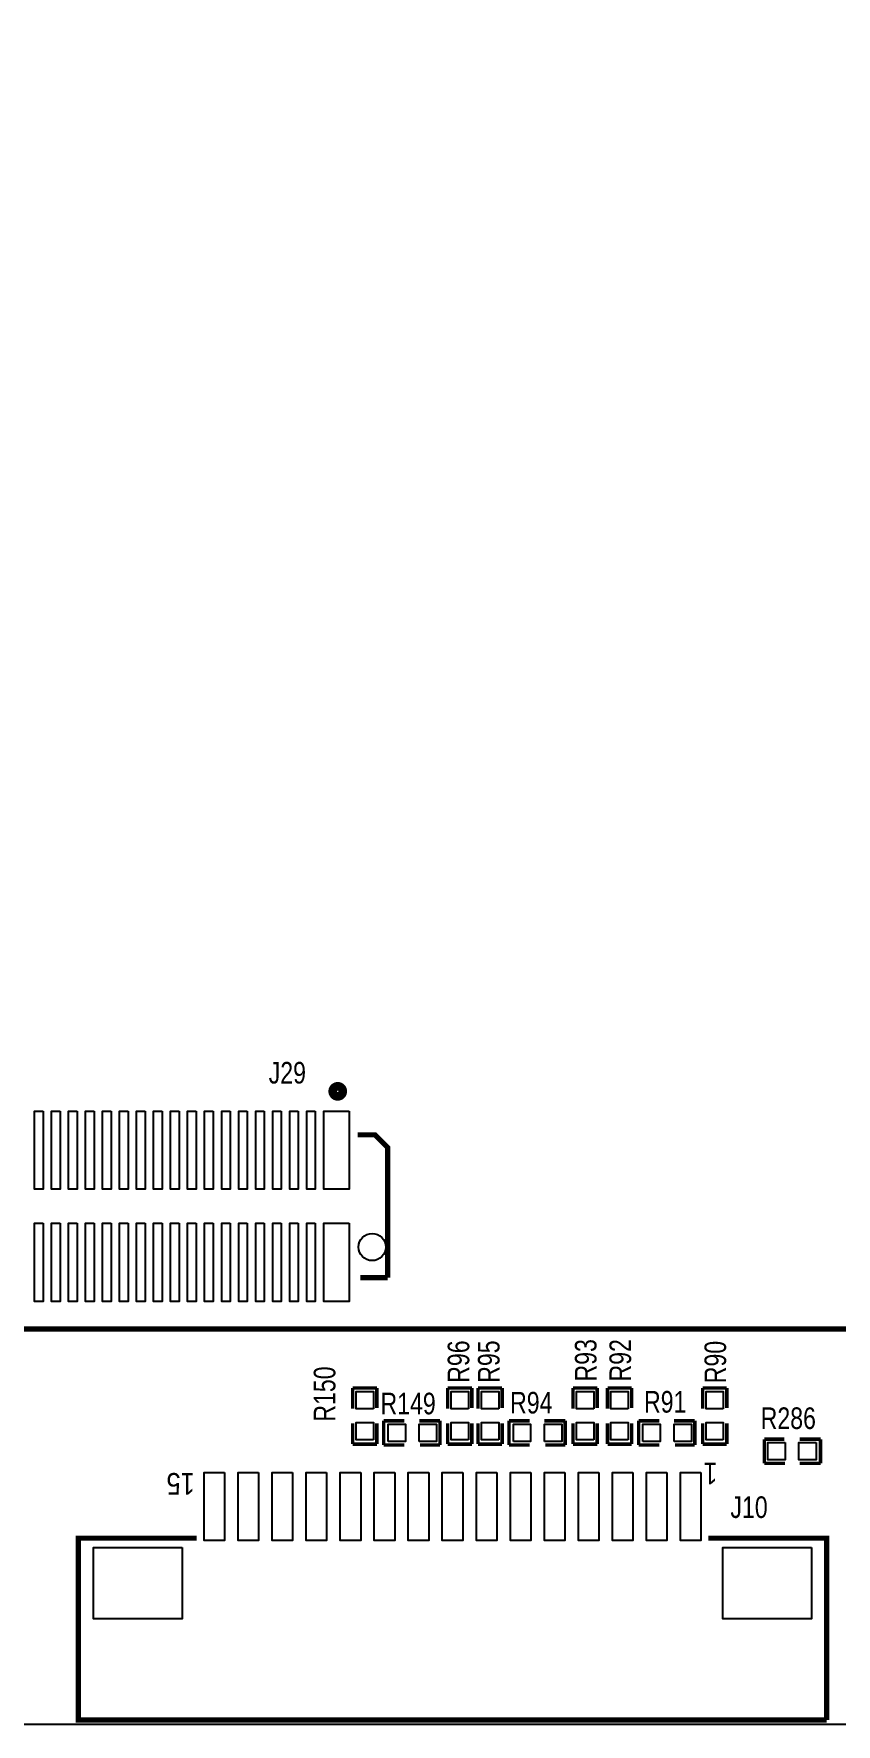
# Model space of a CAD drawing. Extents: x -7 to 215, y -4 to 107.
# Drawn here: x 104.99 to 128.58, y 8.26 to 57.97 of the extents above; entities that cross this region are included whole.
import ezdxf

# ---------------------------------------------------------------- set-up
doc = ezdxf.new("R2010")
doc.units = 0
for name, color, linetype in [('BG_OUTLINE', 3, 'CONTINUOUS'), ('PG_SILKSCREEN_TOP', 6, 'CONTINUOUS'), ('PIN_TOP', 7, 'CONTINUOUS'), ('RD_SILKSCREEN_TOP', 8, 'CONTINUOUS')]:
    doc.layers.add(name, color=color, linetype=linetype)

msp = doc.modelspace()

# ---------------------------------------------------------------- linework, layer by layer
at = {"layer": 'BG_OUTLINE'}
msp.add_lwpolyline([(96.282764, 8.255), (130.801364, 8.255), (190.206122, 8.255), (214.304372, 8.255), (214.812372, 8.255), (214.964772, 8.255), (214.964772, 106.654092), (214.812372, 106.654092), (214.304372, 106.654092), (190.206122, 106.654092), (143.775938, 106.654092), (0, 106.654092)], dxfattribs=at)
at = {"layer": 'PG_SILKSCREEN_TOP', "const_width": 0.1524}
msp.add_lwpolyline([(139.89177, 79.876142), (59.89193, 79.876142), (59.89193, 19.876262), (139.89177, 19.876262)], close=True, dxfattribs=at)
at = {"layer": 'PG_SILKSCREEN_TOP', "const_width": 0.254}
msp.add_lwpolyline([(114.073686, 26.866342, 1), (113.777522, 26.866342, 1)], format="xyb", close=True, dxfattribs=at)
at = {"layer": 'PG_SILKSCREEN_TOP'}
for points, const_width in [([(115.392708, 21.38807), (115.392708, 25.21331), (115.017804, 25.588214), (114.509804, 25.588214)], 0.1524), ([(115.392708, 21.38807), (114.586004, 21.38807)], 0.1524), ([(114.364008, 17.533366), (114.364008, 18.142966)], 0.1016), ([(114.364008, 18.142966), (115.075208, 18.142966)], 0.1016), ([(115.075208, 18.142966), (115.075208, 17.558766)], 0.1016), ([(117.158008, 17.533366), (117.158008, 18.142966)], 0.1016), ([(117.158008, 18.142966), (117.869208, 18.142966)], 0.1016), ([(117.869208, 18.142966), (117.869208, 17.558766)], 0.1016), ([(118.047008, 17.533366), (118.047008, 18.142966)], 0.1016), ([(118.047008, 18.142966), (118.758208, 18.142966)], 0.1016), ([(118.758208, 18.142966), (118.758208, 17.558766)], 0.1016), ([(120.841008, 17.533366), (120.841008, 18.142966)], 0.1016), ([(120.841008, 18.142966), (121.552208, 18.142966)], 0.1016), ([(121.552208, 18.142966), (121.552208, 17.558766)], 0.1016), ([(121.857008, 17.533366), (121.857008, 18.142966)], 0.1016), ([(121.857008, 18.142966), (122.568208, 18.142966)], 0.1016), ([(122.568208, 18.142966), (122.568208, 17.558766)], 0.1016), ([(124.651008, 17.533366), (124.651008, 18.142966)], 0.1016), ([(124.651008, 18.142966), (125.362208, 18.142966)], 0.1016), ([(125.362208, 18.142966), (125.362208, 17.558766)], 0.1016), ([(114.364008, 16.491966), (114.364008, 17.101566)], 0.1016), ([(115.075208, 16.491966), (115.075208, 17.101566)], 0.1016), ([(115.278408, 17.177766), (115.888008, 17.177766)], 0.1016), ([(115.278408, 17.177766), (115.278408, 16.466566)], 0.1016), ([(116.319808, 17.177766), (116.929408, 17.177766)], 0.1016), ([(116.929408, 17.177766), (116.929408, 16.466566)], 0.1016), ([(117.158008, 16.491966), (117.158008, 17.101566)], 0.1016), ([(117.869208, 16.491966), (117.869208, 17.101566)], 0.1016), ([(118.047008, 16.491966), (118.047008, 17.101566)], 0.1016), ([(118.758208, 16.491966), (118.758208, 17.101566)], 0.1016), ([(118.961408, 17.177766), (119.571008, 17.177766)], 0.1016), ([(118.961408, 17.177766), (118.961408, 16.466566)], 0.1016), ([(120.002808, 17.177766), (120.612408, 17.177766)], 0.1016), ([(120.612408, 17.177766), (120.612408, 16.466566)], 0.1016), ([(120.841008, 16.491966), (120.841008, 17.101566)], 0.1016), ([(121.552208, 16.491966), (121.552208, 17.101566)], 0.1016), ([(121.857008, 16.491966), (121.857008, 17.101566)], 0.1016), ([(122.568208, 16.491966), (122.568208, 17.101566)], 0.1016), ([(122.771408, 17.177766), (123.381008, 17.177766)], 0.1016), ([(122.771408, 17.177766), (122.771408, 16.466566)], 0.1016), ([(123.812808, 17.177766), (124.422408, 17.177766)], 0.1016), ([(124.422408, 17.177766), (124.422408, 16.466566)], 0.1016), ([(124.651008, 16.491966), (124.651008, 17.101566)], 0.1016), ([(125.362208, 16.491966), (125.362208, 17.101566)], 0.1016), ([(114.364008, 16.491966), (115.075208, 16.491966)], 0.1016), ([(115.278408, 16.466566), (115.888008, 16.466566)], 0.1016), ([(116.929408, 16.466566), (116.345208, 16.466566)], 0.1016), ([(117.158008, 16.491966), (117.869208, 16.491966)], 0.1016), ([(118.047008, 16.491966), (118.758208, 16.491966)], 0.1016), ([(118.961408, 16.466566), (119.571008, 16.466566)], 0.1016), ([(120.612408, 16.466566), (120.028208, 16.466566)], 0.1016), ([(120.841008, 16.491966), (121.552208, 16.491966)], 0.1016), ([(121.857008, 16.491966), (122.568208, 16.491966)], 0.1016), ([(122.771408, 16.466566), (123.381008, 16.466566)], 0.1016), ([(124.422408, 16.466566), (123.838208, 16.466566)], 0.1016), ([(124.651008, 16.491966), (125.362208, 16.491966)], 0.1016), ([(126.46787, 15.925292), (126.46787, 16.636492)], 0.1016), ([(126.46787, 16.636492), (127.05207, 16.636492)], 0.1016), ([(128.11887, 16.636492), (127.50927, 16.636492)], 0.1016), ([(128.11887, 15.925292), (128.11887, 16.636492)], 0.1016), ([(127.07747, 15.925292), (126.46787, 15.925292)], 0.1016), ([(128.11887, 15.925292), (127.50927, 15.925292)], 0.1016), ([(128.300226, 8.376158), (106.300016, 8.376158), (106.300016, 13.72616), (109.783118, 13.72616)], 0.1524), ([(124.817124, 13.72616), (128.300226, 13.72616), (128.300226, 8.376158)], 0.1524)]:
    msp.add_lwpolyline(points, dxfattribs=dict(at, const_width=const_width))
at = {"layer": 'PIN_TOP'}
for points in [[(105.263696, 26.288111), (105.263696, 23.988141), (105.01376, 23.988141), (105.01376, 26.288111)], [(105.763822, 26.288111), (105.763822, 23.988141), (105.513886, 23.988141), (105.513886, 26.288111)], [(106.263694, 26.288111), (106.263694, 23.988141), (106.013758, 23.988141), (106.013758, 26.288111)], [(106.76382, 26.288111), (106.76382, 23.988141), (106.513884, 23.988141), (106.513884, 26.288111)], [(107.263692, 26.288111), (107.263692, 23.988141), (107.013756, 23.988141), (107.013756, 26.288111)], [(107.763818, 26.288111), (107.763818, 23.988141), (107.513882, 23.988141), (107.513882, 26.288111)], [(108.26369, 26.288111), (108.26369, 23.988141), (108.013754, 23.988141), (108.013754, 26.288111)], [(108.763816, 26.288111), (108.763816, 23.988141), (108.51388, 23.988141), (108.51388, 26.288111)], [(109.263688, 26.288111), (109.263688, 23.988141), (109.013752, 23.988141), (109.013752, 26.288111)], [(109.763814, 26.288111), (109.763814, 23.988141), (109.513878, 23.988141), (109.513878, 26.288111)], [(110.263686, 26.288111), (110.263686, 23.988141), (110.01375, 23.988141), (110.01375, 26.288111)], [(110.763812, 26.288111), (110.763812, 23.988141), (110.513876, 23.988141), (110.513876, 26.288111)], [(111.263684, 26.288111), (111.263684, 23.988141), (111.013748, 23.988141), (111.013748, 26.288111)], [(111.76381, 26.288111), (111.76381, 23.988141), (111.513874, 23.988141), (111.513874, 26.288111)], [(112.263682, 26.288111), (112.263682, 23.988141), (112.013746, 23.988141), (112.013746, 26.288111)], [(112.763808, 26.288111), (112.763808, 23.988141), (112.513872, 23.988141), (112.513872, 26.288111)], [(113.26368, 26.288111), (113.26368, 23.988141), (113.013744, 23.988141), (113.013744, 26.288111)], [(114.263805, 26.288111), (114.263805, 23.988141), (113.513743, 23.988141), (113.513743, 26.288111)], [(105.263696, 22.988143), (105.263696, 20.688173), (105.01376, 20.688173), (105.01376, 22.988143)], [(105.763822, 22.988143), (105.763822, 20.688173), (105.513886, 20.688173), (105.513886, 22.988143)], [(106.263694, 22.988143), (106.263694, 20.688173), (106.013758, 20.688173), (106.013758, 22.988143)], [(106.76382, 22.988143), (106.76382, 20.688173), (106.513884, 20.688173), (106.513884, 22.988143)], [(107.263692, 22.988143), (107.263692, 20.688173), (107.013756, 20.688173), (107.013756, 22.988143)], [(107.763818, 22.988143), (107.763818, 20.688173), (107.513882, 20.688173), (107.513882, 22.988143)], [(108.26369, 22.988143), (108.26369, 20.688173), (108.013754, 20.688173), (108.013754, 22.988143)], [(108.763816, 22.988143), (108.763816, 20.688173), (108.51388, 20.688173), (108.51388, 22.988143)], [(109.263688, 22.988143), (109.263688, 20.688173), (109.013752, 20.688173), (109.013752, 22.988143)], [(109.763814, 22.988143), (109.763814, 20.688173), (109.513878, 20.688173), (109.513878, 22.988143)], [(110.263686, 22.988143), (110.263686, 20.688173), (110.01375, 20.688173), (110.01375, 22.988143)], [(110.763812, 22.988143), (110.763812, 20.688173), (110.513876, 20.688173), (110.513876, 22.988143)], [(111.263684, 22.988143), (111.263684, 20.688173), (111.013748, 20.688173), (111.013748, 22.988143)], [(111.76381, 22.988143), (111.76381, 20.688173), (111.513874, 20.688173), (111.513874, 22.988143)], [(112.263682, 22.988143), (112.263682, 20.688173), (112.013746, 20.688173), (112.013746, 22.988143)], [(112.763808, 22.988143), (112.763808, 20.688173), (112.513872, 20.688173), (112.513872, 22.988143)], [(113.26368, 22.988143), (113.26368, 20.688173), (113.013744, 20.688173), (113.013744, 22.988143)], [(114.263805, 22.988143), (114.263805, 20.688173), (113.513743, 20.688173), (113.513743, 22.988143)], [(114.973608, 17.533366), (114.465608, 17.533366), (114.465608, 18.041366), (114.973608, 18.041366)], [(117.767608, 17.533366), (117.259608, 17.533366), (117.259608, 18.041366), (117.767608, 18.041366)], [(118.656608, 17.533366), (118.148608, 17.533366), (118.148608, 18.041366), (118.656608, 18.041366)], [(121.450608, 17.533366), (120.942608, 17.533366), (120.942608, 18.041366), (121.450608, 18.041366)], [(122.466608, 17.533366), (121.958608, 17.533366), (121.958608, 18.041366), (122.466608, 18.041366)], [(125.260608, 17.533366), (124.752608, 17.533366), (124.752608, 18.041366), (125.260608, 18.041366)], [(114.973608, 16.618966), (114.465608, 16.618966), (114.465608, 17.126966), (114.973608, 17.126966)], [(115.405408, 16.568166), (115.405408, 17.076166), (115.913408, 17.076166), (115.913408, 16.568166)], [(116.319808, 16.568166), (116.319808, 17.076166), (116.827808, 17.076166), (116.827808, 16.568166)], [(117.767608, 16.618966), (117.259608, 16.618966), (117.259608, 17.126966), (117.767608, 17.126966)], [(118.656608, 16.618966), (118.148608, 16.618966), (118.148608, 17.126966), (118.656608, 17.126966)], [(119.088408, 16.568166), (119.088408, 17.076166), (119.596408, 17.076166), (119.596408, 16.568166)], [(120.002808, 16.568166), (120.002808, 17.076166), (120.510808, 17.076166), (120.510808, 16.568166)], [(121.450608, 16.618966), (120.942608, 16.618966), (120.942608, 17.126966), (121.450608, 17.126966)], [(122.466608, 16.618966), (121.958608, 16.618966), (121.958608, 17.126966), (122.466608, 17.126966)], [(122.898408, 16.568166), (122.898408, 17.076166), (123.406408, 17.076166), (123.406408, 16.568166)], [(123.812808, 16.568166), (123.812808, 17.076166), (124.320808, 17.076166), (124.320808, 16.568166)], [(125.260608, 16.618966), (124.752608, 16.618966), (124.752608, 17.126966), (125.260608, 17.126966)], [(127.07747, 16.534892), (127.07747, 16.026892), (126.56947, 16.026892), (126.56947, 16.534892)], [(127.99187, 16.534892), (127.99187, 16.026892), (127.48387, 16.026892), (127.48387, 16.534892)], [(110.599982, 15.656052), (110.599982, 13.656056), (110.000034, 13.656056), (110.000034, 15.656052)], [(111.59998, 15.656052), (111.59998, 13.656056), (111.000032, 13.656056), (111.000032, 15.656052)], [(112.599978, 15.656052), (112.599978, 13.656056), (112.00003, 13.656056), (112.00003, 15.656052)], [(113.599976, 15.656052), (113.599976, 13.656056), (113.000028, 13.656056), (113.000028, 15.656052)], [(114.599974, 15.656052), (114.599974, 13.656056), (114.000026, 13.656056), (114.000026, 15.656052)], [(115.599972, 15.656052), (115.599972, 13.656056), (115.000024, 13.656056), (115.000024, 15.656052)], [(116.600224, 15.656052), (116.600224, 13.656056), (116.000276, 13.656056), (116.000276, 15.656052)], [(117.600222, 15.656052), (117.600222, 13.656056), (117.000274, 13.656056), (117.000274, 15.656052)], [(118.60022, 15.656052), (118.60022, 13.656056), (118.000272, 13.656056), (118.000272, 15.656052)], [(119.600218, 15.656052), (119.600218, 13.656056), (119.00027, 13.656056), (119.00027, 15.656052)], [(120.600216, 15.656052), (120.600216, 13.656056), (120.000268, 13.656056), (120.000268, 15.656052)], [(121.600214, 15.656052), (121.600214, 13.656056), (121.000266, 13.656056), (121.000266, 15.656052)], [(122.600212, 15.656052), (122.600212, 13.656056), (122.000264, 13.656056), (122.000264, 15.656052)], [(123.60021, 15.656052), (123.60021, 13.656056), (123.000262, 13.656056), (123.000262, 15.656052)], [(124.600208, 15.656052), (124.600208, 13.656056), (124.00026, 13.656056), (124.00026, 15.656052)], [(109.350048, 13.456158), (109.350048, 11.356086), (106.750104, 11.356086), (106.750104, 13.456158)], [(127.850138, 13.456158), (127.850138, 11.356086), (125.250194, 11.356086), (125.250194, 13.456158)]]:
    msp.add_lwpolyline(points, close=True, dxfattribs=at)
msp.add_circle((114.93881, 22.288246), 0.40005, dxfattribs=at)

# ---------------------------------------------------------------- texts
at = {"layer": 'PG_SILKSCREEN_TOP', "width": 0.8784}
for s, p in [('1', (125.08865, 15.945612)), ('15', (109.72165, 15.640812))]:
    msp.add_text(s, height=0.635, rotation=180, dxfattribs=at).set_placement(p)
at = {"layer": 'RD_SILKSCREEN_TOP', "width": 0.8}
for s, p in [('J29', (111.896652, 27.096212)), ('R149', (115.18265, 17.368012)), ('R94', (118.99265, 17.393412)), ('R91', (122.92965, 17.418812)), ('R286', (126.35865, 16.936212)), ('J10', (125.46965, 14.320012))]:
    msp.add_text(s, height=0.635, dxfattribs=at).set_placement(p)
for s, p in [('R96', (117.793008, 18.295366)), ('R95', (118.682008, 18.295366)), ('R93', (121.53265, 18.333212)), ('R92', (122.54865, 18.333212)), ('R90', (125.34265, 18.282412)), ('R150', (113.856008, 17.152366))]:
    msp.add_text(s, height=0.635, rotation=90, dxfattribs=at).set_placement(p)

doc.saveas('drawing.dxf')
